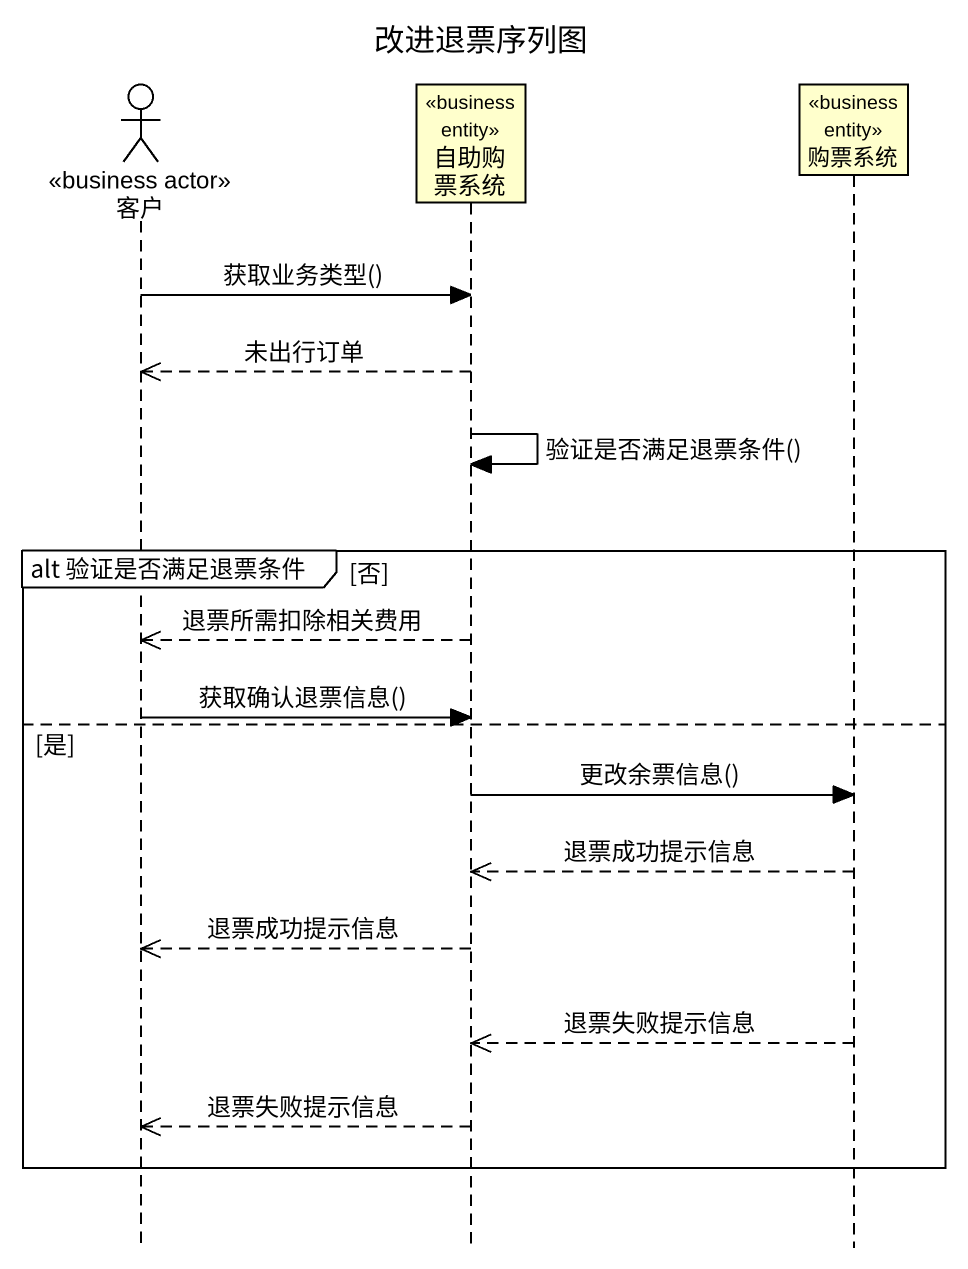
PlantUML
@startuml
title 改进退票序列图
hide footbox
actor 客户 <<business actor>>
participant 自助购票系统 <<business entity>>
participant 购票系统 <<business entity>>

客户 -> 自助购票系统 : 获取业务类型()
自助购票系统 -->> 客户 : 未出行订单
自助购票系统 -> 自助购票系统 : 验证是否满足退票条件()
group alt 验证是否满足退票条件 [否]
  自助购票系统 -->> 客户 : 退票所需扣除相关费用
  客户 -> 自助购票系统 : 获取确认退票信息()
else 是
  自助购票系统 -> 购票系统 : 更改余票信息()
  购票系统 -->> 自助购票系统 : 退票成功提示信息
  自助购票系统 -->> 客户 : 退票成功提示信息
  购票系统 -->> 自助购票系统 : 退票失败提示信息
  自助购票系统 -->> 客户 : 退票失败提示信息
end
@enduml
